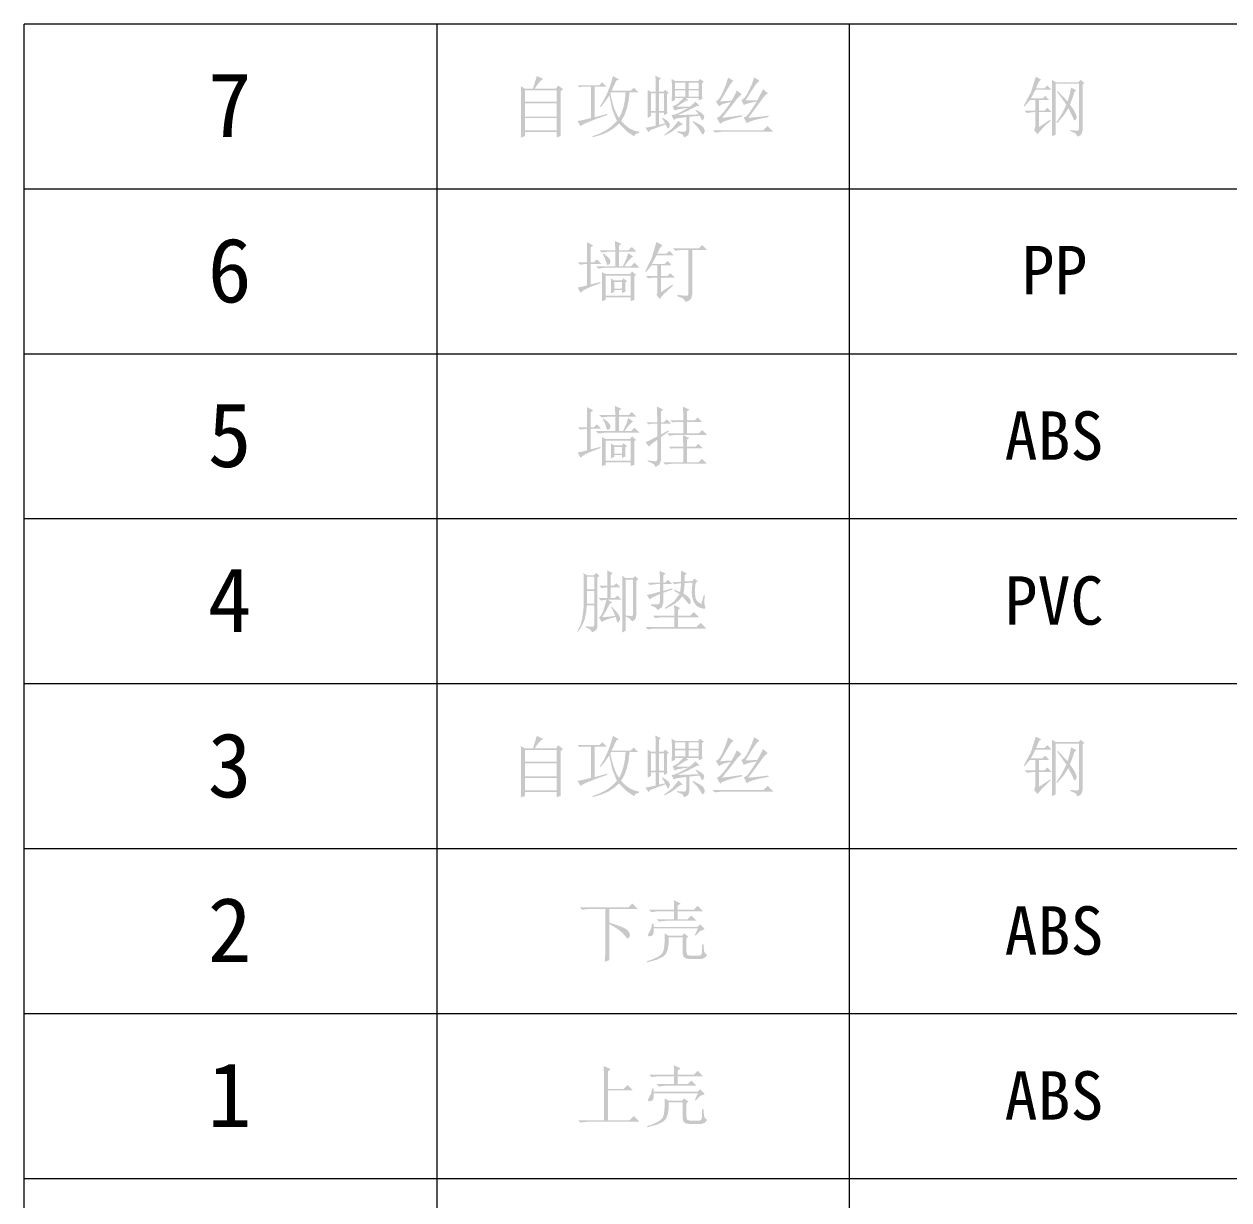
# Model space of a CAD drawing. Header units: millimetres. Extents: x 0 to 260, y 22 to 203.
# Drawn here: x 172.99 to 198.88, y 50.06 to 75.34 of the extents above; entities that cross this region are included whole.
import ezdxf

# ---------------------------------------------------------------- set-up
doc = ezdxf.new("R2010")
doc.units = ezdxf.units.MM

msp = doc.modelspace()

# ---------------------------------------------------------------- hatches: boundary and pattern name
h = msp.add_hatch(color=7)
h.paths.add_polyline_path([(184.518146, 73.045682), (184.523658, 72.932682), (184.433259, 72.899058), (184.433259, 73.01757), (183.755264, 73.01757), (183.755264, 72.92717), (183.664864, 72.899058), (183.667121, 72.969562), (183.668861, 73.085231), (183.66998, 73.246169), (183.670377, 73.452478), (183.66998, 73.658478), (183.668861, 73.818485), (183.667121, 73.932604), (183.664864, 74.000938), (183.755264, 73.949675), (183.925038, 73.949675), (184.009374, 74.220873), (184.144973, 74.159136), (184.093228, 74.119862), (184.040242, 74.059918), (183.994353, 73.996941), (183.964174, 73.949675), (184.422234, 73.949675), (184.467434, 74.017474), (184.57437, 73.93865), (184.518146, 73.893451)])
h.paths.add_polyline_path([(183.755264, 73.916051), (183.755264, 73.667452), (184.433259, 73.667452), (184.433259, 73.916051)])
h.paths.add_polyline_path([(183.755264, 73.633277), (183.755264, 73.351055), (184.433259, 73.351055), (184.433259, 73.633277)])
h.paths.add_polyline_path([(183.755264, 73.31688), (183.755264, 73.051745), (184.433259, 73.051745), (184.433259, 73.31688)])
h = msp.add_hatch(color=7)
h.paths.add_polyline_path([(185.249463, 73.333967), (185.520661, 73.407279), (185.526173, 73.384679), (185.286722, 73.299499), (185.110832, 73.230752), (184.998608, 73.178335), (184.950153, 73.142144), (184.882353, 73.255143), (184.92577, 73.260914), (184.988256, 73.273196), (185.069861, 73.291885), (185.170639, 73.31688), (185.170639, 73.989362), (184.978265, 73.989362), (184.927553, 73.978338), (184.882353, 74.023538), (185.351438, 74.023538), (185.413174, 74.085274), (185.509636, 73.989362), (185.249463, 73.989362)])
h.paths.add_polyline_path([(185.56586, 73.803051), (185.471258, 73.661596), (185.37955, 73.554453), (185.362462, 73.565478), (185.447728, 73.701912), (185.523279, 73.856588), (185.589115, 74.029558), (185.645235, 74.220873), (185.774771, 74.147561), (185.718547, 74.124961), (185.616572, 73.904475), (186.023369, 73.904475), (186.091169, 73.972274), (186.193143, 73.870851), (186.000769, 73.870851), (185.978876, 73.679769), (185.941376, 73.513388), (185.888373, 73.371812), (185.819971, 73.255143), (185.911627, 73.161988), (186.006281, 73.092397), (186.103829, 73.046164), (186.204168, 73.023082), (186.204168, 73.000482), (186.129409, 72.971061), (186.097232, 72.92717), (185.94551, 73.026182), (185.774771, 73.198368), (185.667499, 73.101613), (185.537542, 73.020463), (185.38495, 72.954817), (185.209775, 72.90457), (185.204263, 72.92717), (185.364167, 72.98578), (185.504951, 73.059944), (185.626718, 73.149715), (185.729571, 73.255143), (185.632006, 73.493751)])
h.paths.add_polyline_path([(185.605548, 73.870851), (185.58846, 73.842739), (185.625478, 73.676237), (185.6688, 73.533094), (185.71853, 73.413308), (185.774771, 73.31688), (185.830159, 73.429948), (185.872267, 73.559965), (185.901042, 73.706933), (185.916433, 73.870851)])
h = msp.add_hatch(color=7)
h.paths.add_polyline_path([(187.506544, 73.368143), (187.286058, 73.345543), (187.286058, 73.034657), (187.261666, 72.949908), (187.178571, 72.899058), (187.137643, 72.966927), (187.026435, 73.012057), (187.026435, 73.034657), (187.117041, 73.025976), (187.175815, 73.023082), (187.207578, 73.033004), (187.218258, 73.062769), (187.218258, 73.339479), (186.997772, 73.305855), (186.952573, 73.277743), (186.901861, 73.379167), (186.962494, 73.390398), (187.054547, 73.424366), (187.263458, 73.537366), (187.139107, 73.520734), (187.04876, 73.504775), (186.992312, 73.489539), (186.96966, 73.475078), (186.924461, 73.565478), (187.034704, 73.622253), (187.155971, 73.746276), (186.981236, 73.746276), (186.981236, 73.70714), (186.907373, 73.672965), (186.913436, 73.915499), (186.907373, 74.159136), (186.981236, 74.113937), (187.478432, 74.113937), (187.517568, 74.159136), (187.596943, 74.096849), (187.557256, 74.062674), (187.558565, 73.86086), (187.562768, 73.72974), (187.489456, 73.695564), (187.489456, 73.746276), (187.212746, 73.746276), (187.26897, 73.701077), (187.212746, 73.690052), (187.009348, 73.559965), (187.116352, 73.559965), (187.29157, 73.559965), (187.365019, 73.619152), (187.416145, 73.672965), (187.506544, 73.582565), (187.449769, 73.577053), (187.237964, 73.468188), (187.031948, 73.379167), (187.096457, 73.382147), (187.194143, 73.386057), (187.325108, 73.390794), (187.489456, 73.396255), (187.416145, 73.486654), (187.427169, 73.497678), (187.538032, 73.434013), (187.588124, 73.390191), (187.607967, 73.345543), (187.59088, 73.29428), (187.562768, 73.266168), (187.546231, 73.288768)])
h.paths.add_polyline_path([(186.981236, 74.079761), (186.981236, 73.944163), (187.201171, 73.944163), (187.201171, 74.079761)])
h.paths.add_polyline_path([(187.26897, 74.079761), (187.26897, 73.944163), (187.489456, 73.944163), (187.489456, 74.079761)])
h.paths.add_polyline_path([(186.981236, 73.910538), (186.981236, 73.780452), (187.201171, 73.780452), (187.201171, 73.910538)])
h.paths.add_polyline_path([(187.26897, 73.910538), (187.26897, 73.780452), (187.489456, 73.780452), (187.489456, 73.910538)])
h.paths.add_polyline_path([(187.088171, 73.158681), (186.918673, 73.030248), (186.749174, 72.938195), (186.743662, 72.955282), (186.920189, 73.0966), (187.054547, 73.260656), (187.144947, 73.175768)])
h.paths.add_polyline_path([(187.365433, 73.255143), (187.509989, 73.177284), (187.582612, 73.125057), (187.619543, 73.051745), (187.605211, 72.99497), (187.579855, 72.960794), (187.557049, 72.975126), (187.534656, 73.01757), (187.466787, 73.120578), (187.353857, 73.238056)])
h.paths.add_polyline_path([(186.630663, 73.170256), (186.766262, 73.20388), (186.698462, 73.31688), (186.710038, 73.328455), (186.803813, 73.265548), (186.848393, 73.223724), (186.868237, 73.170256), (186.851149, 73.113481), (186.828549, 73.085369), (186.811461, 73.107969), (186.777837, 73.181281), (186.444352, 73.057257), (186.410177, 73.012057), (186.342377, 73.107969), (186.43133, 73.124988), (186.562863, 73.153169), (186.562863, 73.435942), (186.46144, 73.435942), (186.46144, 73.362079), (186.387577, 73.31688), (186.392055, 73.462883), (186.39364, 73.641545), (186.392055, 73.810355), (186.387577, 73.927075), (186.46144, 73.881875), (186.562863, 73.881875), (186.561347, 74.089546), (186.557351, 74.226936), (186.675862, 74.170161), (186.630663, 74.130473), (186.630663, 73.881875), (186.732638, 73.881875), (186.766262, 73.927075), (186.845637, 73.859275), (186.805949, 73.831163), (186.806268, 73.684178), (186.807258, 73.565615), (186.808972, 73.475371), (186.811461, 73.413342), (186.73815, 73.379167), (186.73815, 73.435942), (186.630663, 73.435942)])
h.paths.add_polyline_path([(186.46144, 73.848251), (186.46144, 73.469566), (186.562863, 73.469566), (186.562863, 73.848251)])
h.paths.add_polyline_path([(186.630663, 73.848251), (186.630663, 73.469566), (186.73815, 73.469566), (186.73815, 73.848251)])
h = msp.add_hatch(color=7)
h.paths.add_polyline_path([(187.944063, 73.672965), (188.042731, 73.682955), (188.192661, 73.690052), (188.249161, 73.790167), (188.30566, 73.910538), (188.407635, 73.831163), (188.317236, 73.740764), (188.27971, 73.691137), (188.212574, 73.605027), (188.115775, 73.48233), (187.989263, 73.322943), (188.043093, 73.328317), (188.131752, 73.339479), (188.255138, 73.356429), (188.413147, 73.379167), (188.41866, 73.351055), (188.228163, 73.307113), (188.086552, 73.266168), (187.993724, 73.228117), (187.949575, 73.192856), (187.876264, 73.31688), (187.938758, 73.352915), (188.025643, 73.449722), (188.112597, 73.566373), (188.175574, 73.66194), (188.010278, 73.622115), (187.921463, 73.571541), (187.853664, 73.68454), (187.886108, 73.695814), (187.921395, 73.729671), (187.959471, 73.786162), (188.000287, 73.865339), (188.072221, 74.036009), (188.11935, 74.187248), (188.232349, 74.119449), (188.172818, 74.054061), (188.09675, 73.927075), (188.013172, 73.78431)])
h.paths.add_polyline_path([(187.785864, 73.057257), (188.876168, 73.057257), (188.966568, 73.147656), (189.091142, 73.023082), (187.983751, 73.023082), (187.836576, 73.005994)])
h.paths.add_polyline_path([(188.678833, 74.192761), (188.791832, 74.119449), (188.729407, 74.061158), (188.656233, 73.955738), (188.491971, 73.695564), (188.581268, 73.696874), (188.746633, 73.701077), (188.870656, 73.93865), (188.972631, 73.848251), (188.921437, 73.812698), (188.870656, 73.75234), (188.831684, 73.697649), (188.765994, 73.607921), (188.673536, 73.483054), (188.554259, 73.322943), (188.699564, 73.336284), (188.8196, 73.34823), (188.914314, 73.358832), (188.983655, 73.368143), (188.989167, 73.339479), (188.80302, 73.303409), (188.662917, 73.268786), (188.568805, 73.23561), (188.520634, 73.20388), (188.452835, 73.333967), (188.492591, 73.345198), (188.534415, 73.379167), (188.562742, 73.414298), (188.60559, 73.475009), (188.663012, 73.561249), (188.735057, 73.672965), (188.622291, 73.650959), (188.538618, 73.630452), (188.483987, 73.611495), (188.458347, 73.594141), (188.401572, 73.70714), (188.434343, 73.718207), (188.470681, 73.751444), (188.510635, 73.806901), (188.554259, 73.884631), (188.630395, 74.050478)])
h = msp.add_hatch(color=7)
h.paths.add_polyline_path([(195.073917, 72.924556), (195.077914, 73.212635), (195.079429, 73.545776), (195.077914, 73.871957), (195.073917, 74.139435), (195.158804, 74.088172), (195.644425, 74.088172), (195.695137, 74.139435), (195.774512, 74.065572), (195.734824, 74.03746), (195.734824, 73.054643), (195.712225, 72.978024), (195.679496, 72.944951), (195.627337, 72.918493), (195.579451, 72.99084), (195.469139, 73.037555), (195.469139, 73.060155), (195.577108, 73.047822), (195.630093, 73.045824), (195.656001, 73.077243), (195.656001, 74.054547), (195.152741, 74.054547), (195.152741, 73.150554), (195.154119, 73.078207), (195.158804, 72.963692)])
h.paths.add_polyline_path([(195.197941, 73.901861), (195.412915, 73.675863), (195.46218, 73.840814), (195.486226, 73.975172), (195.599225, 73.913436), (195.559538, 73.873749), (195.509929, 73.72809), (195.463626, 73.608063), (195.531495, 73.510498), (195.576626, 73.432777), (195.601361, 73.373314), (195.607494, 73.330802), (195.58765, 73.28009), (195.565601, 73.263554), (195.546998, 73.280503), (195.525914, 73.331353), (195.430002, 73.529239), (195.323756, 73.366355), (195.186916, 73.206778), (195.169829, 73.223866), (195.297159, 73.422717), (195.384803, 73.602551), (195.298262, 73.729399), (195.186916, 73.884773)])
h.paths.add_polyline_path([(194.797207, 73.122442), (195.039742, 73.286153), (195.051317, 73.269066), (194.874722, 73.098327), (194.763032, 72.969756), (194.695232, 73.054643), (194.717832, 73.138979), (194.717832, 73.444352), (194.672633, 73.444352), (194.537034, 73.427264), (194.486322, 73.477976), (194.717832, 73.477976), (194.717832, 73.703975), (194.604833, 73.703975), (194.486322, 73.568376), (194.469234, 73.579951), (194.624539, 73.869408), (194.729408, 74.207234), (194.842407, 74.144947), (194.797207, 74.105259), (194.73492, 73.958636), (194.915718, 73.958636), (194.978006, 74.020372), (195.068405, 73.924461), (194.723344, 73.924461), (194.669739, 73.821177), (194.621921, 73.73815), (194.876031, 73.73815), (194.932806, 73.794374), (195.017142, 73.703975), (194.797207, 73.703975), (194.797207, 73.477976), (194.915718, 73.477976), (194.978006, 73.540264), (195.068405, 73.444352), (194.797207, 73.444352)])
h = msp.add_hatch(color=7)
h.paths.add_polyline_path([(185.671755, 69.79434), (185.671755, 69.652678), (185.84153, 69.652678), (185.84153, 69.79434)])
h.paths.add_polyline_path([(185.694355, 70.477847), (185.688843, 70.675734), (185.824442, 70.613446), (185.77373, 70.573759), (185.77373, 70.477847), (185.982641, 70.477847), (186.05044, 70.545647), (186.152415, 70.443672), (185.77373, 70.443672), (185.77373, 70.133338), (185.858617, 70.133338), (185.934754, 70.294086), (185.971617, 70.41556), (186.078552, 70.342248), (186.043628, 70.318598), (186.0009, 70.275827), (185.950421, 70.214039), (185.892242, 70.133338), (186.033353, 70.133338), (186.107216, 70.20665), (186.214151, 70.099163), (185.468357, 70.099163), (185.332758, 70.082075), (185.282046, 70.133338), (185.694355, 70.133338), (185.694355, 70.443672), (185.536156, 70.443672), (185.400558, 70.427136), (185.349846, 70.477847)])
h.paths.add_polyline_path([(185.423157, 70.39296), (185.440245, 70.404536), (185.541875, 70.324334), (185.586868, 70.26563), (185.592518, 70.221877), (185.575844, 70.186806), (185.536156, 70.155938), (185.516244, 70.169994), (185.502532, 70.212162), (185.474007, 70.299667)])
h.paths.add_polyline_path([(186.101152, 69.601966), (186.10253, 69.531204), (186.107216, 69.409592), (186.022328, 69.38148), (186.022328, 69.466367), (185.490957, 69.466367), (185.490957, 69.409592), (185.406621, 69.38148), (185.412133, 69.703941), (185.406621, 70.008763), (185.490957, 69.963564), (186.010753, 69.963564), (186.055952, 70.020339), (186.14084, 69.946476), (186.101152, 69.912852)])
h.paths.add_polyline_path([(185.490957, 69.929939), (185.490957, 69.500543), (186.022328, 69.500543), (186.022328, 69.929939)])
h.paths.add_polyline_path([(185.671755, 69.827965), (185.836018, 69.827965), (185.869642, 69.873164), (185.949017, 69.810877), (185.909329, 69.782765), (185.914841, 69.590942), (185.84153, 69.556767), (185.84153, 69.619054), (185.671755, 69.619054), (185.671755, 69.579367), (185.598444, 69.551255), (185.603956, 69.709453), (185.598444, 69.867652)])
h.paths.add_polyline_path([(185.090223, 70.217674), (185.090223, 70.46076), (185.08416, 70.653134), (185.219759, 70.579271), (185.169047, 70.540135), (185.169047, 70.217674), (185.236847, 70.217674), (185.299134, 70.279961), (185.395045, 70.18405), (185.169047, 70.18405), (185.169047, 69.743077), (185.372446, 69.79434), (185.377958, 69.771741), (185.204824, 69.705371), (185.075616, 69.648406), (184.990229, 69.600743), (184.948561, 69.562279), (184.886825, 69.675278), (184.974055, 69.692297), (185.090223, 69.720478), (185.090223, 70.18405), (185.073136, 70.18405), (184.937537, 70.166962), (184.886825, 70.217674)])
h = msp.add_hatch(color=7)
h.paths.add_polyline_path([(187.024843, 69.517079), (187.167333, 69.500543), (187.233754, 69.497235), (187.255114, 69.508053), (187.262417, 69.534167), (187.262417, 70.48336), (187.115243, 70.48336), (186.979644, 70.466272), (186.928932, 70.517535), (187.488415, 70.517535), (187.561727, 70.590847), (187.663151, 70.48336), (187.346753, 70.48336), (187.346753, 69.523143), (187.324153, 69.432743), (187.284397, 69.398775), (187.211154, 69.364393), (187.14177, 69.44673), (187.024843, 69.488967)])
h.paths.add_polyline_path([(186.680334, 69.579367), (186.92342, 69.737565), (186.934444, 69.714965), (186.825622, 69.618529), (186.742277, 69.53837), (186.684459, 69.474438), (186.652222, 69.42668), (186.578359, 69.517079), (186.59524, 69.548085), (186.600959, 69.596454), (186.600959, 69.890252), (186.539223, 69.890252), (186.403624, 69.873164), (186.352361, 69.923876), (186.600959, 69.923876), (186.600959, 70.149874), (186.471423, 70.149874), (186.352361, 70.003251), (186.335824, 70.014275), (186.478176, 70.30952), (186.578359, 70.653134), (186.708446, 70.585334), (186.648915, 70.514228), (186.595447, 70.404536), (186.793333, 70.404536), (186.85562, 70.466272), (186.94602, 70.37036), (186.584422, 70.37036), (186.482448, 70.18405), (186.753646, 70.18405), (186.815933, 70.246337), (186.906332, 70.149874), (186.680334, 70.149874), (186.680334, 69.923876), (186.815933, 69.923876), (186.87822, 69.986163), (186.968619, 69.890252), (186.680334, 69.890252)])
h = msp.add_hatch(color=7)
h.paths.add_polyline_path([(185.671755, 66.248994), (185.671755, 66.107332), (185.84153, 66.107332), (185.84153, 66.248994)])
h.paths.add_polyline_path([(185.694355, 66.932501), (185.688843, 67.130388), (185.824442, 67.0681), (185.77373, 67.028413), (185.77373, 66.932501), (185.982641, 66.932501), (186.05044, 67.000301), (186.152415, 66.898326), (185.77373, 66.898326), (185.77373, 66.587992), (185.858617, 66.587992), (185.934754, 66.74874), (185.971617, 66.870214), (186.078552, 66.796902), (186.043628, 66.773252), (186.0009, 66.730481), (185.950421, 66.668693), (185.892242, 66.587992), (186.033353, 66.587992), (186.107216, 66.661303), (186.214151, 66.553816), (185.468357, 66.553816), (185.332758, 66.536729), (185.282046, 66.587992), (185.694355, 66.587992), (185.694355, 66.898326), (185.536156, 66.898326), (185.400558, 66.88179), (185.349846, 66.932501)])
h.paths.add_polyline_path([(185.423157, 66.847614), (185.440245, 66.85919), (185.541875, 66.778988), (185.586868, 66.720283), (185.592518, 66.676531), (185.575844, 66.64146), (185.536156, 66.610592), (185.516244, 66.624648), (185.502532, 66.666816), (185.474007, 66.754321)])
h.paths.add_polyline_path([(186.101152, 66.05662), (186.10253, 65.985858), (186.107216, 65.864246), (186.022328, 65.836134), (186.022328, 65.921021), (185.490957, 65.921021), (185.490957, 65.864246), (185.406621, 65.836134), (185.412133, 66.158595), (185.406621, 66.463417), (185.490957, 66.418217), (186.010753, 66.418217), (186.055952, 66.474993), (186.14084, 66.40113), (186.101152, 66.367506)])
h.paths.add_polyline_path([(185.490957, 66.384593), (185.490957, 65.955197), (186.022328, 65.955197), (186.022328, 66.384593)])
h.paths.add_polyline_path([(185.671755, 66.282619), (185.836018, 66.282619), (185.869642, 66.327818), (185.949017, 66.265531), (185.909329, 66.237419), (185.914841, 66.045596), (185.84153, 66.011421), (185.84153, 66.073708), (185.671755, 66.073708), (185.671755, 66.03402), (185.598444, 66.005908), (185.603956, 66.164107), (185.598444, 66.322306)])
h.paths.add_polyline_path([(185.090223, 66.672328), (185.090223, 66.915414), (185.08416, 67.107788), (185.219759, 67.033925), (185.169047, 66.994789), (185.169047, 66.672328), (185.236847, 66.672328), (185.299134, 66.734615), (185.395045, 66.638704), (185.169047, 66.638704), (185.169047, 66.197731), (185.372446, 66.248994), (185.377958, 66.226395), (185.204824, 66.160025), (185.075616, 66.10306), (184.990229, 66.055397), (184.948561, 66.016933), (184.886825, 66.129932), (184.974055, 66.146951), (185.090223, 66.175132), (185.090223, 66.638704), (185.073136, 66.638704), (184.937537, 66.621616), (184.886825, 66.672328)])
h = msp.add_hatch(color=7)
h.paths.add_polyline_path([(186.674822, 66.514129), (186.833021, 66.604528), (186.844045, 66.581928), (186.674822, 66.457905), (186.674822, 65.960709), (186.645056, 65.873066), (186.555759, 65.813534), (186.545527, 65.84889), (186.514832, 65.881403), (186.463672, 65.911125), (186.392048, 65.938109), (186.392048, 65.960709), (186.505323, 65.944379), (186.564027, 65.940865), (186.587592, 65.952992), (186.595447, 65.983309), (186.595447, 66.40113), (186.518759, 66.345431), (186.463982, 66.302393), (186.431116, 66.272068), (186.42016, 66.254507), (186.341336, 66.350418), (186.376158, 66.362519), (186.430151, 66.387281), (186.503265, 66.424755), (186.595447, 66.474993), (186.595447, 66.746191), (186.476935, 66.746191), (186.409136, 66.734615), (186.363936, 66.779815), (186.595447, 66.779815), (186.593931, 66.988587), (186.589935, 67.118812), (186.725534, 67.051013), (186.674822, 67.011325), (186.674822, 66.779815), (186.742621, 66.779815), (186.804357, 66.842102), (186.90082, 66.746191), (186.674822, 66.746191)])
h.paths.add_polyline_path([(187.15493, 66.819502), (187.153414, 66.986038), (187.149418, 67.1133), (187.290529, 67.051013), (187.233754, 67.011325), (187.233754, 66.819502), (187.403528, 66.819502), (187.465816, 66.88179), (187.561727, 66.785327), (187.233754, 66.785327), (187.233754, 66.542792), (187.493928, 66.542792), (187.561727, 66.610592), (187.663151, 66.508617), (186.996731, 66.508617), (186.861132, 66.491529), (186.810421, 66.542792), (187.15493, 66.542792), (187.15493, 66.785327), (186.968619, 66.785327), (186.917356, 66.774303), (186.872157, 66.819502)])
h.paths.add_polyline_path([(187.15493, 66.254507), (187.149418, 66.503105), (187.285017, 66.440817), (187.233754, 66.407193), (187.233754, 66.254507), (187.414553, 66.254507), (187.47684, 66.316794), (187.572751, 66.220331), (187.233754, 66.220331), (187.233754, 65.921021), (187.482352, 65.921021), (187.556215, 65.994333), (187.663151, 65.886846), (186.906332, 65.886846), (186.770733, 65.870309), (186.720021, 65.921021), (187.15493, 65.921021), (187.15493, 66.220331), (186.939956, 66.220331), (186.889244, 66.209307), (186.844045, 66.254507)])
h = msp.add_hatch(color=7)
h.paths.add_polyline_path([(185.84153, 62.259699), (185.843786, 62.361425), (185.845526, 62.502165), (185.846646, 62.682077), (185.847042, 62.901314), (185.846646, 63.116391), (185.845526, 63.284546), (185.843786, 63.405779), (185.84153, 63.48009), (185.914841, 63.429378), (186.078552, 63.429378), (186.123752, 63.474578), (186.191551, 63.406778), (186.146352, 63.373154), (186.146352, 62.632872), (186.129264, 62.556253), (186.10253, 62.525936), (186.055952, 62.497273), (186.003794, 62.560525), (185.914841, 62.60476), (185.914841, 62.299387)])
h.paths.add_polyline_path([(185.914841, 62.62736), (186.01282, 62.615785), (186.058709, 62.615785), (186.078552, 62.643897), (186.078552, 63.395754), (185.914841, 63.395754)])
h.paths.add_polyline_path([(185.525132, 63.265667), (185.525132, 63.432134), (185.51962, 63.593089), (185.638131, 63.536865), (185.592932, 63.491666), (185.592932, 63.265667), (185.660731, 63.265667), (185.716955, 63.321891), (185.801842, 63.231492), (185.592932, 63.231492), (185.592932, 62.999982), (185.683331, 62.999982), (185.739555, 63.056757), (185.824442, 62.966357), (185.525132, 62.966357), (185.626556, 62.909582), (185.575844, 62.875958), (185.492335, 62.718793), (185.412133, 62.587673), (185.694355, 62.615785), (185.650534, 62.717346), (185.610019, 62.796583), (185.621044, 62.813671), (185.71475, 62.71397), (185.770423, 62.64114), (185.79509, 62.584503), (185.795779, 62.533653), (185.759399, 62.474122), (185.738797, 62.476947), (185.728531, 62.508298), (185.705931, 62.593185), (185.593896, 62.565383), (185.506666, 62.538201), (185.444241, 62.511639), (185.406621, 62.485698), (185.344334, 62.58216), (185.387397, 62.621917), (185.437489, 62.719964), (185.508045, 62.966357), (185.389533, 62.94927), (185.338821, 62.999982), (185.525132, 62.999982), (185.525132, 63.231492), (185.400558, 63.214956), (185.349846, 63.265667)])
h.paths.add_polyline_path([(185.08416, 63.45749), (185.08416, 63.186292), (185.242359, 63.186292), (185.242359, 63.45749)])
h.paths.add_polyline_path([(185.08416, 63.152668), (185.08416, 62.88147), (185.242359, 62.88147), (185.242359, 63.152668)])
h.paths.add_polyline_path([(185.06156, 62.395298), (185.165326, 62.383447), (185.217003, 62.381518), (185.242359, 62.417898), (185.242359, 62.847295), (185.08416, 62.847295), (185.065832, 62.671595), (185.033448, 62.528141), (184.978189, 62.400328), (184.892337, 62.271275), (184.880762, 62.287811), (184.94236, 62.415004), (184.97998, 62.53641), (185.010848, 62.762408), (185.013105, 62.827623), (185.014845, 62.915783), (185.015964, 63.026888), (185.01636, 63.160936), (185.015964, 63.293547), (185.014845, 63.400371), (185.013105, 63.48146), (185.010848, 63.536865), (185.090223, 63.491666), (185.236847, 63.491666), (185.287558, 63.542377), (185.355358, 63.474578), (185.310158, 63.440954), (185.310158, 62.417898), (185.305749, 62.360779), (185.293071, 62.324743), (185.262202, 62.297458), (185.203222, 62.265212), (185.153269, 62.325983), (185.06156, 62.372699)])
h = msp.add_hatch(color=7)
h.paths.add_polyline_path([(186.459848, 62.869895), (186.567335, 62.864383), (186.626315, 62.869895), (186.645676, 62.889739), (186.652222, 62.937694), (186.652222, 63.084869), (186.509319, 63.022581), (186.431736, 62.97187), (186.374961, 63.067781), (186.483826, 63.090519), (186.652222, 63.135581), (186.652222, 63.299291), (186.572847, 63.299291), (186.437248, 63.282755), (186.386536, 63.333467), (186.652222, 63.333467), (186.652222, 63.469066), (186.650637, 63.5184), (186.646159, 63.587577), (186.776245, 63.52529), (186.725534, 63.486153), (186.725534, 63.333467), (186.765221, 63.333467), (186.826957, 63.395754), (186.92342, 63.299291), (186.725534, 63.299291), (186.725534, 63.152668), (186.917356, 63.208892), (186.92342, 63.186292), (186.725534, 63.112981), (186.725534, 62.90407), (186.696939, 62.803611), (186.600959, 62.740359), (186.568644, 62.793758), (186.459848, 62.841783)])
h.paths.add_polyline_path([(187.109731, 63.350555), (187.108215, 63.480228), (187.104218, 63.587577), (187.228242, 63.531353), (187.188554, 63.486153), (187.188554, 63.356067), (187.352817, 63.367091), (187.391953, 63.423866), (187.465816, 63.356067), (187.420616, 63.327955), (187.403528, 63.163693), (187.414553, 63.014313), (187.452724, 62.931562), (187.544639, 62.869895), (187.595351, 63.067781), (187.617951, 63.062269), (187.606927, 62.92667), (187.612439, 62.85887), (187.635039, 62.785559), (187.617951, 62.768471), (187.572062, 62.775499), (187.502196, 62.796583), (187.430262, 62.841645), (187.378172, 62.920607), (187.346202, 63.022306), (187.335729, 63.135581), (187.352817, 63.333467), (187.188554, 63.321891), (187.160442, 63.095893), (187.247328, 63.038842), (187.293285, 62.991713), (187.318641, 62.92667), (187.307066, 62.886982), (187.290529, 62.864383), (187.269101, 62.876923), (187.239817, 62.915094), (187.13233, 63.039669), (187.073419, 62.963188), (186.992597, 62.892495), (186.889865, 62.827589), (186.765221, 62.768471), (186.759158, 62.791071), (186.95415, 62.926394), (187.075555, 63.084869), (186.957044, 63.15818), (186.962556, 63.18078), (187.087131, 63.130068), (187.109731, 63.316379), (187.007756, 63.310867), (186.968619, 63.293779), (186.917356, 63.338979)])
h.paths.add_polyline_path([(186.962556, 62.621297), (186.962556, 62.723272), (186.96104, 62.768333), (186.957044, 62.847295), (187.092643, 62.785559), (187.041931, 62.745871), (187.041931, 62.621297), (187.301554, 62.621297), (187.380929, 62.700672), (187.493928, 62.587673), (187.041931, 62.587673), (187.041931, 62.378211), (187.437152, 62.378211), (187.527552, 62.469161), (187.652126, 62.344587), (186.533159, 62.344587), (186.39756, 62.327499), (186.346849, 62.378211), (186.962556, 62.378211), (186.962556, 62.587673), (186.685846, 62.587673), (186.550247, 62.570585), (186.499535, 62.621297)])
h = msp.add_hatch(color=7)
h.paths.add_polyline_path([(184.517986, 58.863503), (184.523498, 58.750503), (184.433099, 58.716879), (184.433099, 58.835391), (183.755104, 58.835391), (183.755104, 58.744991), (183.664705, 58.716879), (183.666962, 58.787383), (183.668701, 58.903052), (183.669821, 59.06399), (183.670217, 59.2703), (183.669821, 59.476299), (183.668701, 59.636306), (183.666962, 59.750425), (183.664705, 59.818759), (183.755104, 59.767496), (183.924879, 59.767496), (184.009215, 60.038694), (184.144814, 59.976957), (184.093068, 59.937683), (184.040083, 59.877739), (183.994194, 59.814762), (183.964015, 59.767496), (184.422075, 59.767496), (184.467274, 59.835295), (184.57421, 59.756471), (184.517986, 59.711272)])
h.paths.add_polyline_path([(183.755104, 59.733872), (183.755104, 59.485273), (184.433099, 59.485273), (184.433099, 59.733872)])
h.paths.add_polyline_path([(183.755104, 59.451098), (183.755104, 59.168876), (184.433099, 59.168876), (184.433099, 59.451098)])
h.paths.add_polyline_path([(183.755104, 59.134701), (183.755104, 58.869566), (184.433099, 58.869566), (184.433099, 59.134701)])
h = msp.add_hatch(color=7)
h.paths.add_polyline_path([(185.249303, 59.151788), (185.520501, 59.2251), (185.526013, 59.2025), (185.286562, 59.11732), (185.110673, 59.048573), (184.998449, 58.996156), (184.949994, 58.959965), (184.882194, 59.072964), (184.925611, 59.078735), (184.988096, 59.091017), (185.069702, 59.109706), (185.17048, 59.134701), (185.17048, 59.807183), (184.978106, 59.807183), (184.927394, 59.796159), (184.882194, 59.841359), (185.351278, 59.841359), (185.413014, 59.903095), (185.509477, 59.807183), (185.249303, 59.807183)])
h.paths.add_polyline_path([(185.565701, 59.620872), (185.471099, 59.479417), (185.37939, 59.372274), (185.362303, 59.383299), (185.447569, 59.519733), (185.52312, 59.674409), (185.588955, 59.847379), (185.645076, 60.038694), (185.774612, 59.965382), (185.718388, 59.942782), (185.616413, 59.722296), (186.02321, 59.722296), (186.091009, 59.790096), (186.192984, 59.688672), (186.00061, 59.688672), (185.978716, 59.49759), (185.941216, 59.331209), (185.888214, 59.189633), (185.819811, 59.072964), (185.911468, 58.979809), (186.006122, 58.910218), (186.10367, 58.863985), (186.204008, 58.840903), (186.204008, 58.818303), (186.12925, 58.788882), (186.097073, 58.744991), (185.945351, 58.844003), (185.774612, 59.016189), (185.66734, 58.919434), (185.537382, 58.838285), (185.38479, 58.772638), (185.209616, 58.722392), (185.204104, 58.744991), (185.364008, 58.803601), (185.504792, 58.877765), (185.626559, 58.967536), (185.729412, 59.072964), (185.631847, 59.311572)])
h.paths.add_polyline_path([(185.605388, 59.688672), (185.588301, 59.66056), (185.625318, 59.494058), (185.66864, 59.350915), (185.71837, 59.231129), (185.774612, 59.134701), (185.83, 59.247769), (185.872108, 59.377786), (185.900883, 59.524754), (185.916274, 59.688672)])
h = msp.add_hatch(color=7)
h.paths.add_polyline_path([(187.506384, 59.185964), (187.285898, 59.163364), (187.285898, 58.852478), (187.261507, 58.767729), (187.178411, 58.716879), (187.137484, 58.784748), (187.026276, 58.829878), (187.026276, 58.852478), (187.116882, 58.843797), (187.175655, 58.840903), (187.207419, 58.850825), (187.218099, 58.88059), (187.218099, 59.1573), (186.997613, 59.123676), (186.952413, 59.095564), (186.901701, 59.196988), (186.962335, 59.208219), (187.054388, 59.242188), (187.263299, 59.355187), (187.138948, 59.338555), (187.0486, 59.322596), (186.992152, 59.30736), (186.969501, 59.292899), (186.924301, 59.383299), (187.034544, 59.440074), (187.155812, 59.564097), (186.981076, 59.564097), (186.981076, 59.524961), (186.907213, 59.490786), (186.913277, 59.73332), (186.907213, 59.976957), (186.981076, 59.931758), (187.478272, 59.931758), (187.517409, 59.976957), (187.596784, 59.91467), (187.557096, 59.880495), (187.558405, 59.678681), (187.562608, 59.547561), (187.489297, 59.513385), (187.489297, 59.564097), (187.212587, 59.564097), (187.268811, 59.518898), (187.212587, 59.507873), (187.009188, 59.377786), (187.116193, 59.377786), (187.291411, 59.377786), (187.36486, 59.436973), (187.415985, 59.490786), (187.506384, 59.400386), (187.449609, 59.394874), (187.237805, 59.286009), (187.031788, 59.196988), (187.096298, 59.199968), (187.193983, 59.203878), (187.324949, 59.208615), (187.489297, 59.214076), (187.415985, 59.304475), (187.427009, 59.315499), (187.537873, 59.251834), (187.587964, 59.208012), (187.607808, 59.163364), (187.59072, 59.112101), (187.562608, 59.083989), (187.546072, 59.106589)])
h.paths.add_polyline_path([(186.981076, 59.897582), (186.981076, 59.761984), (187.201011, 59.761984), (187.201011, 59.897582)])
h.paths.add_polyline_path([(187.268811, 59.897582), (187.268811, 59.761984), (187.489297, 59.761984), (187.489297, 59.897582)])
h.paths.add_polyline_path([(186.981076, 59.728359), (186.981076, 59.598273), (187.201011, 59.598273), (187.201011, 59.728359)])
h.paths.add_polyline_path([(187.268811, 59.728359), (187.268811, 59.598273), (187.489297, 59.598273), (187.489297, 59.728359)])
h.paths.add_polyline_path([(187.088012, 58.976502), (186.918513, 58.848069), (186.749015, 58.756016), (186.743503, 58.773103), (186.920029, 58.914421), (187.054388, 59.078477), (187.144787, 58.993589)])
h.paths.add_polyline_path([(187.365273, 59.072964), (187.50983, 58.995105), (187.582452, 58.942878), (187.619384, 58.869566), (187.605052, 58.812791), (187.579696, 58.778615), (187.55689, 58.792947), (187.534496, 58.835391), (187.466628, 58.938399), (187.353698, 59.055877)])
h.paths.add_polyline_path([(186.630503, 58.988077), (186.766102, 59.021701), (186.698303, 59.134701), (186.709878, 59.146276), (186.803654, 59.083369), (186.848233, 59.041545), (186.868077, 58.988077), (186.85099, 58.931302), (186.82839, 58.90319), (186.811302, 58.92579), (186.777678, 58.999102), (186.444193, 58.875078), (186.410017, 58.829878), (186.342218, 58.92579), (186.43117, 58.942809), (186.562704, 58.97099), (186.562704, 59.253763), (186.46128, 59.253763), (186.46128, 59.1799), (186.387417, 59.134701), (186.391896, 59.280704), (186.393481, 59.459366), (186.391896, 59.628176), (186.387417, 59.744896), (186.46128, 59.699696), (186.562704, 59.699696), (186.561188, 59.907367), (186.557192, 60.044757), (186.675703, 59.987982), (186.630503, 59.948294), (186.630503, 59.699696), (186.732478, 59.699696), (186.766102, 59.744896), (186.845477, 59.677096), (186.80579, 59.648984), (186.806109, 59.501999), (186.807099, 59.383436), (186.808813, 59.293192), (186.811302, 59.231163), (186.73799, 59.196988), (186.73799, 59.253763), (186.630503, 59.253763)])
h.paths.add_polyline_path([(186.46128, 59.666072), (186.46128, 59.287387), (186.562704, 59.287387), (186.562704, 59.666072)])
h.paths.add_polyline_path([(186.630503, 59.666072), (186.630503, 59.287387), (186.73799, 59.287387), (186.73799, 59.666072)])
h = msp.add_hatch(color=7)
h.paths.add_polyline_path([(187.943904, 59.490786), (188.042571, 59.500776), (188.192502, 59.507873), (188.249002, 59.607988), (188.305501, 59.728359), (188.407476, 59.648984), (188.317077, 59.558585), (188.279551, 59.508958), (188.212415, 59.422848), (188.115616, 59.300151), (187.989104, 59.140764), (188.042933, 59.146138), (188.131593, 59.1573), (188.254979, 59.17425), (188.412988, 59.196988), (188.4185, 59.168876), (188.228004, 59.124934), (188.086393, 59.083989), (187.993565, 59.045938), (187.949416, 59.010677), (187.876104, 59.134701), (187.938598, 59.170736), (188.025484, 59.267543), (188.112438, 59.384194), (188.175414, 59.479761), (188.010119, 59.439936), (187.921304, 59.389362), (187.853505, 59.502361), (187.885949, 59.513635), (187.921235, 59.547492), (187.959312, 59.603983), (188.000128, 59.68316), (188.072061, 59.85383), (188.11919, 60.005069), (188.232189, 59.93727), (188.172658, 59.871882), (188.096591, 59.744896), (188.013012, 59.602131)])
h.paths.add_polyline_path([(187.785705, 58.875078), (188.876009, 58.875078), (188.966408, 58.965477), (189.090983, 58.840903), (187.983591, 58.840903), (187.836417, 58.823815)])
h.paths.add_polyline_path([(188.678674, 60.010582), (188.791673, 59.93727), (188.729248, 59.878979), (188.656074, 59.773559), (188.491812, 59.513385), (188.581109, 59.514695), (188.746473, 59.518898), (188.870497, 59.756471), (188.972472, 59.666072), (188.921277, 59.630519), (188.870497, 59.570161), (188.831524, 59.51547), (188.765835, 59.425742), (188.673377, 59.300875), (188.554099, 59.140764), (188.699405, 59.154105), (188.81944, 59.166051), (188.914155, 59.176653), (188.983496, 59.185964), (188.989008, 59.1573), (188.802861, 59.12123), (188.662758, 59.086607), (188.568646, 59.053431), (188.520475, 59.021701), (188.452676, 59.151788), (188.492432, 59.163019), (188.534255, 59.196988), (188.562583, 59.232119), (188.605431, 59.29283), (188.662852, 59.37907), (188.734898, 59.490786), (188.622131, 59.46878), (188.538458, 59.448273), (188.483828, 59.429316), (188.458188, 59.411962), (188.401413, 59.524961), (188.434184, 59.536028), (188.470521, 59.569265), (188.510476, 59.624722), (188.554099, 59.702452), (188.630236, 59.868299)])
h = msp.add_hatch(color=7)
h.paths.add_polyline_path([(195.073758, 58.742377), (195.077754, 59.030456), (195.07927, 59.363597), (195.077754, 59.689778), (195.073758, 59.957256), (195.158645, 59.905993), (195.644266, 59.905993), (195.694977, 59.957256), (195.774352, 59.883393), (195.734665, 59.855281), (195.734665, 58.872464), (195.712065, 58.795845), (195.679337, 58.762772), (195.627178, 58.736314), (195.579291, 58.808661), (195.468979, 58.855376), (195.468979, 58.877976), (195.576949, 58.865643), (195.629934, 58.863645), (195.655841, 58.895064), (195.655841, 59.872369), (195.152582, 59.872369), (195.152582, 58.968375), (195.15396, 58.896028), (195.158645, 58.781513)])
h.paths.add_polyline_path([(195.197781, 59.719682), (195.412755, 59.493684), (195.46202, 59.658635), (195.486067, 59.792994), (195.599066, 59.731257), (195.559379, 59.69157), (195.509769, 59.545911), (195.463467, 59.425884), (195.531335, 59.328319), (195.576466, 59.250598), (195.601202, 59.191135), (195.607334, 59.148623), (195.58749, 59.097911), (195.565442, 59.081375), (195.546838, 59.098324), (195.525754, 59.149174), (195.429843, 59.34706), (195.323596, 59.184176), (195.186757, 59.024599), (195.169669, 59.041687), (195.297, 59.240538), (195.384643, 59.420372), (195.298102, 59.54722), (195.186757, 59.702594)])
h.paths.add_polyline_path([(194.797048, 58.940263), (195.039583, 59.103974), (195.051158, 59.086887), (194.874562, 58.916148), (194.762872, 58.787577), (194.695073, 58.872464), (194.717673, 58.9568), (194.717673, 59.262173), (194.672473, 59.262173), (194.536874, 59.245086), (194.486162, 59.295797), (194.717673, 59.295797), (194.717673, 59.521796), (194.604674, 59.521796), (194.486162, 59.386197), (194.469075, 59.397772), (194.62438, 59.687229), (194.729248, 60.025055), (194.842247, 59.962768), (194.797048, 59.92308), (194.73476, 59.776457), (194.915559, 59.776457), (194.977846, 59.838193), (195.068246, 59.742282), (194.723185, 59.742282), (194.669579, 59.638998), (194.621761, 59.555971), (194.875872, 59.555971), (194.932647, 59.612195), (195.016983, 59.521796), (194.797048, 59.521796), (194.797048, 59.295797), (194.915559, 59.295797), (194.977846, 59.358085), (195.068246, 59.262173), (194.797048, 59.262173)])
h = msp.add_hatch(color=7)
h.dxf.hatch_style = 2
h.paths.add_polyline_path([(184.932025, 56.352165), (185.977129, 56.352165), (186.062016, 56.437052), (186.180527, 56.317989), (185.56482, 56.317989), (185.56482, 56.024192), (185.716447, 55.976021), (185.832366, 55.933172), (185.912628, 55.895595), (185.957285, 55.863237), (185.997248, 55.807426), (186.010753, 55.759057), (185.996421, 55.71055), (185.971617, 55.679682), (185.940197, 55.697941), (185.892242, 55.752994), (185.842012, 55.808494), (185.770699, 55.867509), (185.678301, 55.930037), (185.56482, 55.99608), (185.56482, 55.42006), (185.566129, 55.311195), (185.570332, 55.222173), (185.47442, 55.182486), (185.478417, 55.358875), (185.479933, 55.470771), (185.479933, 56.317989), (185.118335, 56.317989), (184.982736, 56.301453)])
h = msp.add_hatch(color=7)
h.paths.add_polyline_path([(186.374961, 55.19351), (186.504048, 55.239209), (186.603577, 55.285425), (186.673547, 55.332261), (186.713958, 55.379821), (186.735662, 55.441617), (186.749511, 55.531061), (186.755506, 55.648099), (186.753646, 55.792681), (186.844045, 55.741969), (187.13233, 55.741969), (187.172018, 55.792681), (187.262417, 55.724882), (187.22273, 55.685194), (187.22273, 55.402972), (187.240989, 55.329247), (187.307617, 55.312573), (187.49944, 55.312573), (187.538714, 55.328765), (187.555664, 55.377616), (187.560142, 55.455751), (187.561727, 55.561171), (187.589839, 55.561171), (187.600863, 55.413996), (187.62367, 55.3648), (187.669214, 55.32966), (187.626564, 55.274401), (187.556215, 55.244773), (187.273442, 55.244773), (187.214436, 55.252929), (187.173051, 55.277364), (187.149341, 55.318025), (187.143355, 55.37486), (187.143355, 55.707794), (186.844045, 55.707794), (186.839187, 55.559595), (186.819654, 55.442453), (186.785444, 55.35642), (186.736558, 55.301548), (186.591037, 55.229201), (186.381024, 55.17091)])
h.paths.add_polyline_path([(187.403528, 55.759057), (187.471328, 55.900168), (186.522135, 55.900168), (186.519655, 55.79964), (186.490716, 55.747482), (186.42016, 55.727638), (186.392048, 55.752994), (186.42016, 55.809769), (186.462742, 55.891624), (186.48796, 56.001592), (186.516623, 56.001592), (186.522135, 55.933792), (187.465816, 55.933792), (187.516527, 55.990567), (187.617951, 55.88308), (187.520524, 55.846287), (187.420616, 55.747482)])
h.paths.add_polyline_path([(186.957044, 56.301453), (186.951532, 56.504851), (187.098155, 56.437052), (187.036419, 56.391852), (187.036419, 56.301453), (187.380929, 56.301453), (187.465816, 56.385789), (187.584327, 56.267278), (187.036419, 56.267278), (187.036419, 56.098054), (187.250842, 56.098054), (187.330217, 56.176878), (187.443216, 56.063879), (186.770733, 56.063879), (186.635134, 56.046791), (186.584422, 56.098054), (186.957044, 56.098054), (186.957044, 56.267278), (186.607022, 56.267278), (186.471423, 56.25019), (186.42016, 56.301453)])
h = msp.add_hatch(color=7)
h.dxf.hatch_style = 2
h.paths.add_polyline_path([(185.445757, 52.942062), (185.598444, 52.874263), (185.536156, 52.829063), (185.536156, 52.450378), (185.869642, 52.450378), (185.954529, 52.535265), (186.07304, 52.416754), (185.536156, 52.416754), (185.536156, 51.777895), (185.999729, 51.777895), (186.090128, 51.868295), (186.214151, 51.744271), (185.08416, 51.744271), (184.948561, 51.727184), (184.897849, 51.777895), (185.451821, 51.777895), (185.451821, 52.727088)])
h = msp.add_hatch(color=7)
h.paths.add_polyline_path([(186.374961, 51.647809), (186.504048, 51.693508), (186.603577, 51.739724), (186.673547, 51.78656), (186.713958, 51.834119), (186.735662, 51.895916), (186.749511, 51.985359), (186.755506, 52.102397), (186.753646, 52.24698), (186.844045, 52.196268), (187.13233, 52.196268), (187.172018, 52.24698), (187.262417, 52.17918), (187.22273, 52.139493), (187.22273, 51.85727), (187.240989, 51.783545), (187.307617, 51.766871), (187.49944, 51.766871), (187.538714, 51.783063), (187.555664, 51.831914), (187.560142, 51.910049), (187.561727, 52.015469), (187.589839, 52.015469), (187.600863, 51.868295), (187.62367, 51.819099), (187.669214, 51.783959), (187.626564, 51.728699), (187.556215, 51.699072), (187.273442, 51.699072), (187.214436, 51.707228), (187.173051, 51.731662), (187.149341, 51.772323), (187.143355, 51.829158), (187.143355, 52.162092), (186.844045, 52.162092), (186.839187, 52.013893), (186.819654, 51.896751), (186.785444, 51.810718), (186.736558, 51.755847), (186.591037, 51.6835), (186.381024, 51.625209)])
h.paths.add_polyline_path([(187.403528, 52.213355), (187.471328, 52.354467), (186.522135, 52.354467), (186.519655, 52.253939), (186.490716, 52.20178), (186.42016, 52.181936), (186.392048, 52.207292), (186.42016, 52.264067), (186.462742, 52.345923), (186.48796, 52.45589), (186.516623, 52.45589), (186.522135, 52.388091), (187.465816, 52.388091), (187.516527, 52.444866), (187.617951, 52.337379), (187.520524, 52.300585), (187.420616, 52.20178)])
h.paths.add_polyline_path([(186.957044, 52.755751), (186.951532, 52.95915), (187.098155, 52.89135), (187.036419, 52.846151), (187.036419, 52.755751), (187.380929, 52.755751), (187.465816, 52.840087), (187.584327, 52.721576), (187.036419, 52.721576), (187.036419, 52.552353), (187.250842, 52.552353), (187.330217, 52.631177), (187.443216, 52.518177), (186.770733, 52.518177), (186.635134, 52.50109), (186.584422, 52.552353), (186.957044, 52.552353), (186.957044, 52.721576), (186.607022, 52.721576), (186.471423, 52.704488), (186.42016, 52.755751)])

# ---------------------------------------------------------------- linework, layer by layer
at = {"color": 7, "lineweight": 0}
for points in [[(172.993403, 50.518871), (172.993403, 75.337494)], [(255.392837, 75.337353), (172.993473, 75.337353)], [(181.857297, 75.337353), (181.857297, 50.51873)], [(190.721192, 75.337353), (190.721192, 50.51873)], [(255.392837, 71.792006), (172.993473, 71.792006)], [(255.392837, 68.246308), (172.993473, 68.246308)], [(255.392837, 64.700961), (172.993473, 64.700961)], [(255.392837, 61.155262), (172.993473, 61.155262)], [(255.392837, 57.609916), (172.993473, 57.609916)], [(255.392837, 54.064218), (172.993473, 54.064218)], [(172.993403, 26.763909), (172.993403, 50.518907)], [(255.392837, 50.518871), (172.993473, 50.518871)], [(181.857297, 50.518871), (181.857297, 35.627769)], [(190.721192, 50.518871), (190.721192, 35.627769)]]:
    msp.add_lwpolyline(points, dxfattribs=at)

# ---------------------------------------------------------------- texts
at = {"color": 7, "attachment_point": 1}
for s, insert, char_height in [('{\\fSimSun|b0|i0|c0;7}', (176.938227, 74.294064), 1.386887), ('{\\fSimSun|b0|i0|c0;6}', (176.938227, 70.740982), 1.386887), ('{\\fSimSun|b0|i0|c0;PP}', (194.423878, 70.571136), 1.040152), ('{\\fSimSun|b0|i0|c0;5}', (176.938227, 67.203007), 1.386887), ('{\\fSimSun|b0|i0|c0;ABS}', (194.058732, 67.012749), 1.040152), ('{\\fSimSun|b0|i0|c0;4}', (176.938227, 63.657056), 1.386887), ('{\\fSimSun|b0|i0|c0;PVC}', (194.058732, 63.468469), 1.040152), ('{\\fSimSun|b0|i0|c0;3}', (176.938227, 60.104078), 1.386887), ('{\\fSimSun|b0|i0|c0;2}', (176.938227, 56.566533), 1.386887), ('{\\fSimSun|b0|i0|c0;ABS}', (194.058732, 56.37562), 1.040152), ('{\\fSimSun|b0|i0|c0;1}', (176.938227, 53.021271), 1.386887), ('{\\fSimSun|b0|i0|c0;ABS}', (194.058732, 52.829928), 1.040152)]:
    msp.add_mtext(s, dxfattribs=dict(at, insert=insert, char_height=char_height))

doc.saveas('drawing.dxf')
